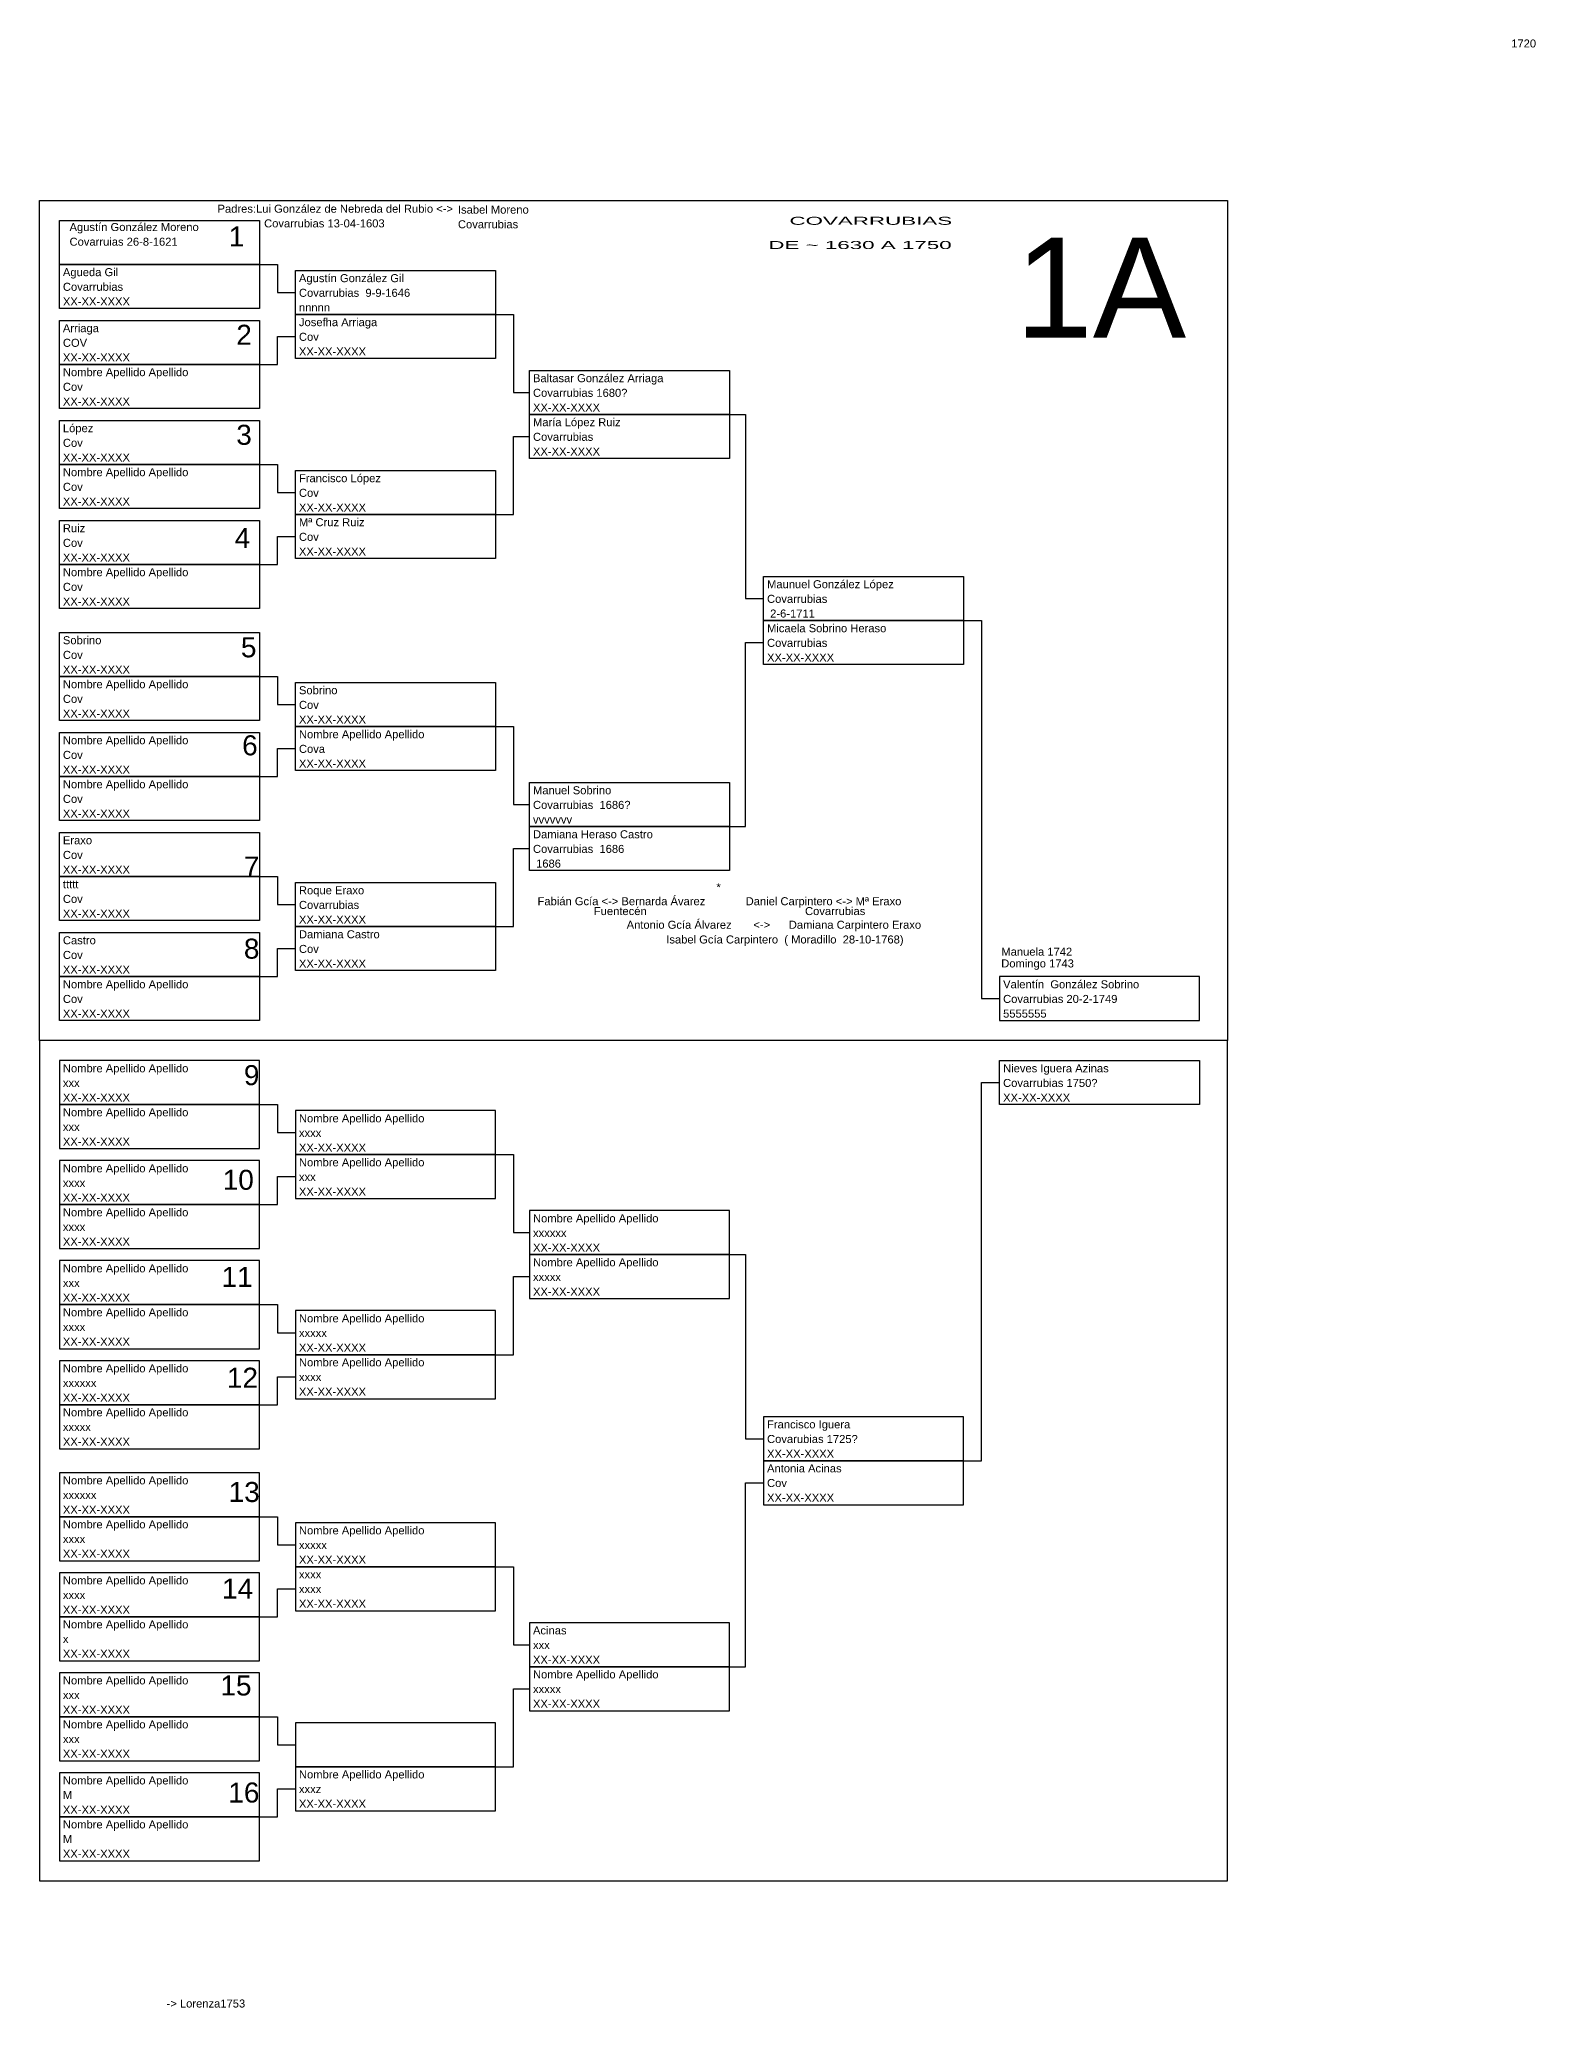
# Model space of a CAD drawing. Header units: millimetres. Extents: x -16844 to 23151, y -8543 to 4892.
# Drawn here: x 0 to 374, y -31.7 to 460.3 of the extents above; entities that cross this region are included whole.
import ezdxf
from ezdxf.enums import TextEntityAlignment as Align

# ---------------------------------------------------------------- set-up
doc = ezdxf.new("R2010")
doc.units = ezdxf.units.MM
doc.layers.add('González', color=160, linetype='Continuous')
doc.styles.add('Arial', font='arial.ttf', dxfattribs={"height": 0.01})

# ---------------------------------------------------------------- blocks, each defined once
blk = doc.blocks.new('Hoja superior')
for points in [[(0, 210), (297, 210), (297, 0), (0, 0)], [(5, 205), (55, 205), (55, 194), (5, 194)], [(5, 194), (55, 194), (55, 183), (5, 183)], [(64, 192.5), (114, 192.5), (114, 181.5), (64, 181.5)], [(5, 180), (55, 180), (55, 169), (5, 169)], [(64, 181.5), (114, 181.5), (114, 170.5), (64, 170.5)], [(5, 169), (55, 169), (55, 158), (5, 158)], [(122.5, 167.5), (172.5, 167.5), (172.5, 156.5), (122.5, 156.5)], [(5, 155), (55, 155), (55, 144), (5, 144)], [(122.5, 156.5), (172.5, 156.5), (172.5, 145.5), (122.5, 145.5)], [(5, 144), (55, 144), (55, 133), (5, 133)], [(64, 142.5), (114, 142.5), (114, 131.5), (64, 131.5)], [(5, 130), (55, 130), (55, 119), (5, 119)], [(64, 131.5), (114, 131.5), (114, 120.5), (64, 120.5)], [(5, 119), (55, 119), (55, 108), (5, 108)], [(181, 116), (231, 116), (231, 105), (181, 105)], [(181, 105), (231, 105), (231, 94), (181, 94)], [(5, 102), (55, 102), (55, 91), (5, 91)], [(5, 91), (55, 91), (55, 80), (5, 80)], [(64, 89.5), (114, 89.5), (114, 78.5), (64, 78.5)], [(5, 77), (55, 77), (55, 66), (5, 66)], [(64, 78.5), (114, 78.5), (114, 67.5), (64, 67.5)], [(5, 66), (55, 66), (55, 55), (5, 55)], [(122.5, 64.5), (172.5, 64.5), (172.5, 53.5), (122.5, 53.5)], [(5, 52), (55, 52), (55, 41), (5, 41)], [(122.5, 53.5), (172.5, 53.5), (172.5, 42.5), (122.5, 42.5)], [(5, 41), (55, 41), (55, 30), (5, 30)], [(64, 39.5), (114, 39.5), (114, 28.5), (64, 28.5)], [(5, 27), (55, 27), (55, 16), (5, 16)], [(64, 28.5), (114, 28.5), (114, 17.5), (64, 17.5)], [(5, 16), (55, 16), (55, 5), (5, 5)], [(240, 5), (290, 5), (290, 16), (240, 16)]]:
    blk.add_lwpolyline(points, close=True)
for points in [[(55, 194), (59.5, 194), (59.5, 187), (64, 187)], [(114, 181.5), (118.5, 181.5), (118.5, 162), (122.5, 162)], [(55, 169), (59.5, 169), (59.5, 176), (64, 176)], [(172.5, 156.5), (176.5, 156.5), (176.5, 110.5), (181, 110.5)], [(114, 131.5), (118.5, 131.5), (118.5, 151), (122.5, 151)], [(55, 144), (59.5, 144), (59.5, 137), (64, 137)], [(55, 119), (59.5, 119), (59.5, 126), (64, 126)], [(231, 105), (235.5, 105), (235.5, 10.5), (240, 10.5)], [(172.5, 53.5), (176.5, 53.5), (176.5, 99.5), (181, 99.5)], [(55, 91), (59.5, 91), (59.5, 84), (64, 84)], [(114, 78.5), (118.5, 78.5), (118.5, 59), (122.5, 59)], [(55, 66), (59.5, 66), (59.5, 73), (64, 73)], [(114, 28.5), (118.5, 28.5), (118.5, 48), (122.5, 48)], [(55, 41), (59.5, 41), (59.5, 34), (64, 34)], [(55, 16), (59.5, 16), (59.5, 23), (64, 23)]]:
    blk.add_lwpolyline(points)
blk = doc.blocks.new('Hoja inferior')
for points in [[(0, -210), (297, -210), (297, 0), (0, 0)], [(5, -16), (55, -16), (55, -5), (5, -5)], [(240, -5), (290, -5), (290, -16), (240, -16)], [(5, -27), (55, -27), (55, -16), (5, -16)], [(64, -28.5), (114, -28.5), (114, -17.5), (64, -17.5)], [(64, -39.5), (114, -39.5), (114, -28.5), (64, -28.5)], [(5, -41), (55, -41), (55, -30), (5, -30)], [(5, -52), (55, -52), (55, -41), (5, -41)], [(122.5, -53.5), (172.5, -53.5), (172.5, -42.5), (122.5, -42.5)], [(122.5, -64.5), (172.5, -64.5), (172.5, -53.5), (122.5, -53.5)], [(5, -66), (55, -66), (55, -55), (5, -55)], [(5, -77), (55, -77), (55, -66), (5, -66)], [(64, -78.5), (114, -78.5), (114, -67.5), (64, -67.5)], [(64, -89.5), (114, -89.5), (114, -78.5), (64, -78.5)], [(5, -91), (55, -91), (55, -80), (5, -80)], [(5, -102), (55, -102), (55, -91), (5, -91)], [(181, -105), (231, -105), (231, -94), (181, -94)], [(5, -119), (55, -119), (55, -108), (5, -108)], [(181, -116), (231, -116), (231, -105), (181, -105)], [(5, -130), (55, -130), (55, -119), (5, -119)], [(64, -131.5), (114, -131.5), (114, -120.5), (64, -120.5)], [(64, -142.5), (114, -142.5), (114, -131.5), (64, -131.5)], [(5, -144), (55, -144), (55, -133), (5, -133)], [(5, -155), (55, -155), (55, -144), (5, -144)], [(122.5, -156.5), (172.5, -156.5), (172.5, -145.5), (122.5, -145.5)], [(122.5, -167.5), (172.5, -167.5), (172.5, -156.5), (122.5, -156.5)], [(5, -169), (55, -169), (55, -158), (5, -158)], [(5, -180), (55, -180), (55, -169), (5, -169)], [(64, -181.5), (114, -181.5), (114, -170.5), (64, -170.5)], [(64, -192.5), (114, -192.5), (114, -181.5), (64, -181.5)], [(5, -194), (55, -194), (55, -183), (5, -183)], [(5, -205), (55, -205), (55, -194), (5, -194)]]:
    blk.add_lwpolyline(points, close=True)
for points in [[(231, -105), (235.5, -105), (235.5, -10.5), (240, -10.5)], [(55, -16), (59.5, -16), (59.5, -23), (64, -23)], [(114, -28.5), (118.5, -28.5), (118.5, -48), (122.5, -48)], [(55, -41), (59.5, -41), (59.5, -34), (64, -34)], [(172.5, -53.5), (176.5, -53.5), (176.5, -99.5), (181, -99.5)], [(114, -78.5), (118.5, -78.5), (118.5, -59), (122.5, -59)], [(55, -66), (59.5, -66), (59.5, -73), (64, -73)], [(55, -91), (59.5, -91), (59.5, -84), (64, -84)], [(172.5, -156.5), (176.5, -156.5), (176.5, -110.5), (181, -110.5)], [(55, -119), (59.5, -119), (59.5, -126), (64, -126)], [(114, -131.5), (118.5, -131.5), (118.5, -151), (122.5, -151)], [(55, -144), (59.5, -144), (59.5, -137), (64, -137)], [(114, -181.5), (118.5, -181.5), (118.5, -162), (122.5, -162)], [(55, -169), (59.5, -169), (59.5, -176), (64, -176)], [(55, -194), (59.5, -194), (59.5, -187), (64, -187)]]:
    blk.add_lwpolyline(points)
blk = doc.blocks.new('Casilla')
at = {"style": 'Arial'}
for tag, p in [('NOMBRE', (0.88, 8.08)), ('LUGAR_NACIMIENTO', (0.88, 4.42)), ('FECHA', (0.88, 0.75))]:
    blk.add_attdef(tag, p, '', height=2, dxfattribs=at)
blk = doc.blocks.new('Hermanos')
at = {"style": 'Arial'}
blk.add_attdef('NOMBRE', (0, 0), '', height=2, dxfattribs=at)

msp = doc.modelspace()

# ---------------------------------------------------------------- block references
for name, p, values in [('Hermanos', (367.88, 458.24), {'NOMBRE': '1720'}), ('Casilla', (5, 393), {'NOMBRE': 'Agueda Gil', 'LUGAR_NACIMIENTO': 'Covarrubias', 'FECHA': 'XX-XX-XXXX'}), ('Casilla', (64, 391.5), {'NOMBRE': 'Agustín González Gil', 'LUGAR_NACIMIENTO': 'Covarrubias  9-9-1646', 'FECHA': 'nnnnn'}), ('Casilla', (5, 379), {'NOMBRE': 'Arriaga', 'LUGAR_NACIMIENTO': 'COV', 'FECHA': 'XX-XX-XXXX'}), ('Casilla', (64, 380.5), {'NOMBRE': 'Josefha Arriaga', 'LUGAR_NACIMIENTO': 'Cov', 'FECHA': 'XX-XX-XXXX'}), ('Casilla', (5, 368), {'NOMBRE': 'Nombre Apellido Apellido', 'LUGAR_NACIMIENTO': 'Cov', 'FECHA': 'XX-XX-XXXX'}), ('Casilla', (122.5, 366.5), {'NOMBRE': 'Baltasar González Arriaga', 'LUGAR_NACIMIENTO': 'Covarrubias 1680?', 'FECHA': 'XX-XX-XXXX'}), ('Casilla', (5, 354), {'NOMBRE': 'López', 'LUGAR_NACIMIENTO': 'Cov', 'FECHA': 'XX-XX-XXXX'}), ('Casilla', (122.5, 355.5), {'NOMBRE': 'María López Ruiz', 'LUGAR_NACIMIENTO': 'Covarrubias', 'FECHA': 'XX-XX-XXXX'}), ('Casilla', (5, 343), {'NOMBRE': 'Nombre Apellido Apellido', 'LUGAR_NACIMIENTO': 'Cov', 'FECHA': 'XX-XX-XXXX'}), ('Casilla', (64, 341.5), {'NOMBRE': 'Francisco López', 'LUGAR_NACIMIENTO': 'Cov', 'FECHA': 'XX-XX-XXXX'}), ('Casilla', (64, 330.5), {'NOMBRE': 'Mª Cruz Ruiz', 'LUGAR_NACIMIENTO': 'Cov', 'FECHA': 'XX-XX-XXXX'}), ('Casilla', (5, 329), {'NOMBRE': 'Ruiz', 'LUGAR_NACIMIENTO': 'Cov', 'FECHA': 'XX-XX-XXXX'}), ('Casilla', (5, 318), {'NOMBRE': 'Nombre Apellido Apellido', 'LUGAR_NACIMIENTO': 'Cov', 'FECHA': 'XX-XX-XXXX'}), ('Casilla', (181, 315), {'NOMBRE': 'Maunuel González López', 'LUGAR_NACIMIENTO': 'Covarrubias', 'FECHA': ' 2-6-1711'}), ('Casilla', (5, 301), {'NOMBRE': 'Sobrino', 'LUGAR_NACIMIENTO': 'Cov', 'FECHA': 'XX-XX-XXXX'}), ('Casilla', (181, 304), {'NOMBRE': 'Micaela Sobrino Heraso', 'LUGAR_NACIMIENTO': 'Covarrubias', 'FECHA': 'XX-XX-XXXX'}), ('Casilla', (5, 290), {'NOMBRE': 'Nombre Apellido Apellido', 'LUGAR_NACIMIENTO': 'Cov', 'FECHA': 'XX-XX-XXXX'}), ('Casilla', (64, 288.5), {'NOMBRE': 'Sobrino', 'LUGAR_NACIMIENTO': 'Cov', 'FECHA': 'XX-XX-XXXX'}), ('Casilla', (5, 276), {'NOMBRE': 'Nombre Apellido Apellido', 'LUGAR_NACIMIENTO': 'Cov', 'FECHA': 'XX-XX-XXXX'}), ('Casilla', (64, 277.5), {'NOMBRE': 'Nombre Apellido Apellido', 'LUGAR_NACIMIENTO': 'Cova', 'FECHA': 'XX-XX-XXXX'}), ('Casilla', (5, 265), {'NOMBRE': 'Nombre Apellido Apellido', 'LUGAR_NACIMIENTO': 'Cov', 'FECHA': 'XX-XX-XXXX'}), ('Casilla', (122.5, 263.5), {'NOMBRE': 'Manuel Sobrino', 'LUGAR_NACIMIENTO': 'Covarrubias  1686?', 'FECHA': 'vvvvvvv'}), ('Casilla', (5, 251), {'NOMBRE': 'Eraxo', 'LUGAR_NACIMIENTO': 'Cov', 'FECHA': 'XX-XX-XXXX'}), ('Casilla', (122.5, 252.5), {'NOMBRE': 'Damiana Heraso Castro', 'LUGAR_NACIMIENTO': 'Covarrubias  1686', 'FECHA': ' 1686'}), ('Casilla', (5, 240), {'NOMBRE': 'ttttt', 'LUGAR_NACIMIENTO': 'Cov', 'FECHA': 'XX-XX-XXXX'}), ('Casilla', (64, 238.5), {'NOMBRE': 'Roque Eraxo', 'LUGAR_NACIMIENTO': 'Covarrubias', 'FECHA': 'XX-XX-XXXX'}), ('Casilla', (64, 227.5), {'NOMBRE': 'Damiana Castro', 'LUGAR_NACIMIENTO': 'Cov', 'FECHA': 'XX-XX-XXXX'}), ('Casilla', (5, 226), {'NOMBRE': 'Castro', 'LUGAR_NACIMIENTO': 'Cov', 'FECHA': 'XX-XX-XXXX'}), ('Hermanos', (240.44, 231.23), {'NOMBRE': 'Manuela 1742'}), ('Hermanos', (240.41, 228.29), {'NOMBRE': 'Domingo 1743'}), ('Casilla', (5, 215), {'NOMBRE': 'Nombre Apellido Apellido', 'LUGAR_NACIMIENTO': 'Cov', 'FECHA': 'XX-XX-XXXX'}), ('Casilla', (240, 215), {'NOMBRE': 'Valentín  González Sobrino', 'LUGAR_NACIMIENTO': 'Covarrubias 20-2-1749', 'FECHA': '5555555'}), ('Casilla', (5, 194), {'NOMBRE': 'Nombre Apellido Apellido', 'LUGAR_NACIMIENTO': 'xxx', 'FECHA': 'XX-XX-XXXX'}), ('Casilla', (240, 194), {'NOMBRE': 'Nieves Iguera Azinas', 'LUGAR_NACIMIENTO': 'Covarrubias 1750?', 'FECHA': 'XX-XX-XXXX'}), ('Casilla', (5, 183), {'NOMBRE': 'Nombre Apellido Apellido', 'LUGAR_NACIMIENTO': 'xxx', 'FECHA': 'XX-XX-XXXX'}), ('Casilla', (64, 181.5), {'NOMBRE': 'Nombre Apellido Apellido', 'LUGAR_NACIMIENTO': 'xxxx', 'FECHA': 'XX-XX-XXXX'}), ('Casilla', (5, 169), {'NOMBRE': 'Nombre Apellido Apellido', 'LUGAR_NACIMIENTO': 'xxxx', 'FECHA': 'XX-XX-XXXX'}), ('Casilla', (64, 170.5), {'NOMBRE': 'Nombre Apellido Apellido', 'LUGAR_NACIMIENTO': 'xxx', 'FECHA': 'XX-XX-XXXX'}), ('Casilla', (5, 158), {'NOMBRE': 'Nombre Apellido Apellido', 'LUGAR_NACIMIENTO': 'xxxx', 'FECHA': 'XX-XX-XXXX'}), ('Casilla', (122.5, 156.5), {'NOMBRE': 'Nombre Apellido Apellido', 'LUGAR_NACIMIENTO': 'xxxxxx', 'FECHA': 'XX-XX-XXXX'}), ('Casilla', (5, 144), {'NOMBRE': 'Nombre Apellido Apellido', 'LUGAR_NACIMIENTO': 'xxx', 'FECHA': 'XX-XX-XXXX'}), ('Casilla', (122.5, 145.5), {'NOMBRE': 'Nombre Apellido Apellido', 'LUGAR_NACIMIENTO': 'xxxxx', 'FECHA': 'XX-XX-XXXX'}), ('Casilla', (5, 133), {'NOMBRE': 'Nombre Apellido Apellido', 'LUGAR_NACIMIENTO': 'xxxx', 'FECHA': 'XX-XX-XXXX'}), ('Casilla', (64, 131.5), {'NOMBRE': 'Nombre Apellido Apellido', 'LUGAR_NACIMIENTO': 'xxxxx', 'FECHA': 'XX-XX-XXXX'}), ('Casilla', (5, 119), {'NOMBRE': 'Nombre Apellido Apellido', 'LUGAR_NACIMIENTO': 'xxxxxx', 'FECHA': 'XX-XX-XXXX'}), ('Casilla', (64, 120.5), {'NOMBRE': 'Nombre Apellido Apellido', 'LUGAR_NACIMIENTO': 'xxxx', 'FECHA': 'XX-XX-XXXX'}), ('Casilla', (5, 108), {'NOMBRE': 'Nombre Apellido Apellido', 'LUGAR_NACIMIENTO': 'xxxxx', 'FECHA': 'XX-XX-XXXX'}), ('Casilla', (181, 105), {'NOMBRE': 'Francisco Iguera', 'LUGAR_NACIMIENTO': 'Covarubias 1725?', 'FECHA': 'XX-XX-XXXX'}), ('Casilla', (181, 94), {'NOMBRE': 'Antonia Acinas', 'LUGAR_NACIMIENTO': 'Cov', 'FECHA': 'XX-XX-XXXX'}), ('Casilla', (5, 91), {'NOMBRE': 'Nombre Apellido Apellido', 'LUGAR_NACIMIENTO': 'xxxxxx', 'FECHA': 'XX-XX-XXXX'}), ('Casilla', (5, 80), {'NOMBRE': 'Nombre Apellido Apellido', 'LUGAR_NACIMIENTO': 'xxxx', 'FECHA': 'XX-XX-XXXX'}), ('Casilla', (64, 78.5), {'NOMBRE': 'Nombre Apellido Apellido', 'LUGAR_NACIMIENTO': 'xxxxx', 'FECHA': 'XX-XX-XXXX'}), ('Casilla', (5, 66), {'NOMBRE': 'Nombre Apellido Apellido', 'LUGAR_NACIMIENTO': 'xxxx', 'FECHA': 'XX-XX-XXXX'}), ('Casilla', (64, 67.5), {'NOMBRE': 'xxxx', 'LUGAR_NACIMIENTO': 'xxxx', 'FECHA': 'XX-XX-XXXX'}), ('Casilla', (5, 55), {'NOMBRE': 'Nombre Apellido Apellido', 'LUGAR_NACIMIENTO': 'x', 'FECHA': 'XX-XX-XXXX'}), ('Casilla', (122.5, 53.5), {'NOMBRE': 'Acinas', 'LUGAR_NACIMIENTO': 'xxx', 'FECHA': 'XX-XX-XXXX'}), ('Casilla', (5, 41), {'NOMBRE': 'Nombre Apellido Apellido', 'LUGAR_NACIMIENTO': 'xxx', 'FECHA': 'XX-XX-XXXX'}), ('Casilla', (122.5, 42.5), {'NOMBRE': 'Nombre Apellido Apellido', 'LUGAR_NACIMIENTO': 'xxxxx', 'FECHA': 'XX-XX-XXXX'}), ('Casilla', (5, 30), {'NOMBRE': 'Nombre Apellido Apellido', 'LUGAR_NACIMIENTO': 'xxx', 'FECHA': 'XX-XX-XXXX'}), ('Casilla', (5, 16), {'NOMBRE': 'Nombre Apellido Apellido', 'LUGAR_NACIMIENTO': 'M', 'FECHA': 'XX-XX-XXXX'}), ('Casilla', (64, 17.5), {'NOMBRE': 'Nombre Apellido Apellido', 'LUGAR_NACIMIENTO': 'xxxz', 'FECHA': 'XX-XX-XXXX'}), ('Casilla', (5, 5), {'NOMBRE': 'Nombre Apellido Apellido', 'LUGAR_NACIMIENTO': 'M', 'FECHA': 'XX-XX-XXXX'})]:
    msp.add_blockref(name, p).add_auto_attribs(values)
ref = msp.add_blockref('Casilla', (43.65, 408.85))
ref.add_attrib('NOMBRE', 'Padres:Lui González de Nebreda del Rubio <->', (44.53, 416.94), dxfattribs={"height": 2, "style": 'Arial'})
ref.add_attrib('LUGAR_NACIMIENTO', '               Covarrubias 13-04-1603', (44.53, 413.27), dxfattribs={"height": 2, "style": 'Arial'})
ref = msp.add_blockref('Casilla', (103.74, 408.63))
ref.add_attrib('NOMBRE', 'Isabel Moreno', (104.62, 416.71), dxfattribs={"height": 2, "style": 'Arial'})
ref.add_attrib('LUGAR_NACIMIENTO', 'Covarrubias', (104.62, 413.05), dxfattribs={"height": 2, "style": 'Arial'})
ref = msp.add_blockref('Casilla', (6.66, 404.28))
ref.add_attrib('NOMBRE', 'Agustín González Moreno', (7.54, 412.36), dxfattribs={"height": 2, "style": 'Arial'})
ref.add_attrib('LUGAR_NACIMIENTO', 'Covarruias 26-8-1621', (7.54, 408.69), dxfattribs={"height": 2, "style": 'Arial'})
ref = msp.add_blockref('Hermanos', (187.48, 413.92))
ref.add_attrib('NOMBRE', 'COVARRUBIAS', (187.48, 413.92), dxfattribs={"height": 2, "style": 'Arial', "width": 2})
ref = msp.add_blockref('Hermanos', (168.23, 407.86))
ref.add_attrib('NOMBRE', '         DE ~ 1630 A 1750 ', (168.23, 407.86), dxfattribs={"height": 2, "style": 'Arial', "width": 2})
at = {"color": 3}
ref = msp.add_blockref('Hermanos', (124.52, 243.84), dxfattribs=at)
ref.add_attrib('NOMBRE', 'Fabián Gcía <-> Bernarda Ávarez             Daniel Carpintero <-> Mª Eraxo', (124.52, 243.84), dxfattribs={"color": 2, "height": 2, "style": 'Arial'})
ref = msp.add_blockref('Hermanos', (166.12, 247.34))
ref.add_attrib('NOMBRE', '    *', (166.12, 247.34), dxfattribs={"color": 30, "height": 2, "style": 'Arial'})
ref = msp.add_blockref('Casilla', (126.08, 233.3))
ref.add_attrib('NOMBRE', '               Fuentecén                                                   Covarrubias', (126.95, 241.38), dxfattribs={"color": 2, "height": 2, "style": 'Arial'})
ref = msp.add_blockref('Casilla', (145.91, 229.88))
ref.add_attrib('NOMBRE', 'Antonio Gcía Álvarez       <->      Damiana Carpintero Eraxo', (146.79, 237.96), dxfattribs={"color": 2, "height": 2, "style": 'Arial'})
ref = msp.add_blockref('Casilla', (155.82, 233.53))
ref.add_attrib('FECHA', 'Isabel Gcía Carpintero  ( Moradillo  28-10-1768)', (156.69, 234.28), dxfattribs={"color": 2, "height": 2, "style": 'Arial'})
ref = msp.add_blockref('Casilla', (-44.37, -39.77))
ref.add_attrib('NOMBRE', '                                                                                                 -> Lorenza1753', (-43.49, -31.68), dxfattribs={"color": 1, "height": 2, "style": 'Arial'})
at = {"layer": 'González'}
for name in ['Hoja superior', 'Hoja inferior']:
    msp.add_blockref(name, (0, 210), dxfattribs=at)

# ---------------------------------------------------------------- texts
at = {"style": 'Arial'}
for s, p in [('1', (51.22, 408.5)), ('2', (53.1, 383.93)), ('3', (53.1, 358.93)), ('4', (52.72, 333.17)), ('5', (54.26, 305.81)), ('6', (54.57, 281.31)), ('7', (55, 251)), ('8', (55, 230.49)), ('9', (55, 198.87)), ('10', (53.6, 172.71)), ('11', (53.31, 148.45)), ('12', (54.64, 123.24)), ('13', (55.09, 94.68)), ('14', (53.42, 70.52)), ('15', (53.02, 46.32)), ('16', (55, 19.56))]:
    msp.add_text(s, height=5, dxfattribs=at).set_placement(p, align=Align.RIGHT)
at = {"layer": 'González', "style": 'Arial'}
msp.add_text('1A', height=25, dxfattribs=at).set_placement((286.62, 385.72), align=Align.RIGHT)

doc.saveas('drawing.dxf')
